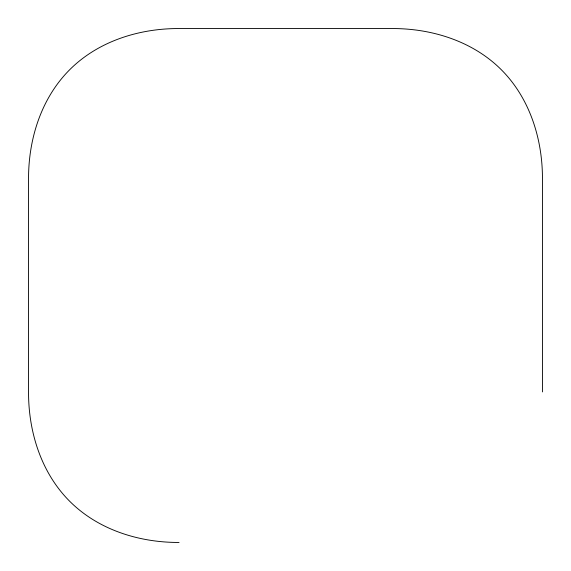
<?xml version="1.0" encoding="UTF-8"?>
<svg xmlns="http://www.w3.org/2000/svg" width="571" height="571" viewBox="0 0 571 571"><rect width="100%" height="100%" fill="white"/><g stroke="black" fill="none" stroke-linecap="round" stroke-linejoin="round"><path stroke-width="0.86" d="M179.066 542.45C139.295 542.614 98.269 529.874 69.712 501.288C41.126 472.731 28.386 431.705 28.55 391.934L28.55 179.066C28.386 139.295 41.126 98.269 69.712 69.712C98.269 41.126 139.295 28.386 179.066 28.55L391.934 28.55C431.705 28.386 472.731 41.126 501.288 69.712C529.874 98.269 542.614 139.295 542.45 179.066L542.45 391.934"/></g></svg>
